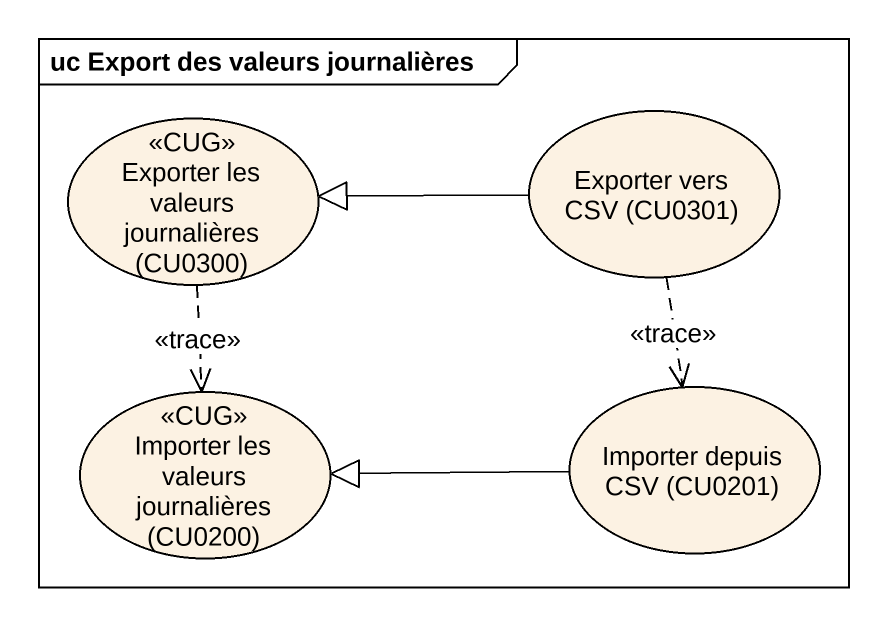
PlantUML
@startuml
mainframe uc Export des valeurs journalières
usecase "Exporter les valeurs journalières (CU0300)" as Exporter_les_valeurs <<CUG>>
usecase "Exporter vers CSV (CU0301)" as Exporter_vers_CSV_CU0301
usecase "Importer les valeurs journalières (CU0200)" as Importer_les_valeurs <<CUG>>
usecase "Importer depuis CSV (CU0201)" as Importer_depuis_CSV_CU0201
Exporter_les_valeurs ..> Importer_les_valeurs : <<trace>>
Exporter_vers_CSV_CU0301 -left-|> Exporter_les_valeurs
Exporter_vers_CSV_CU0301 ..> Importer_depuis_CSV_CU0201 : <<trace>>
Importer_depuis_CSV_CU0201 -left-|> Importer_les_valeurs
@enduml
